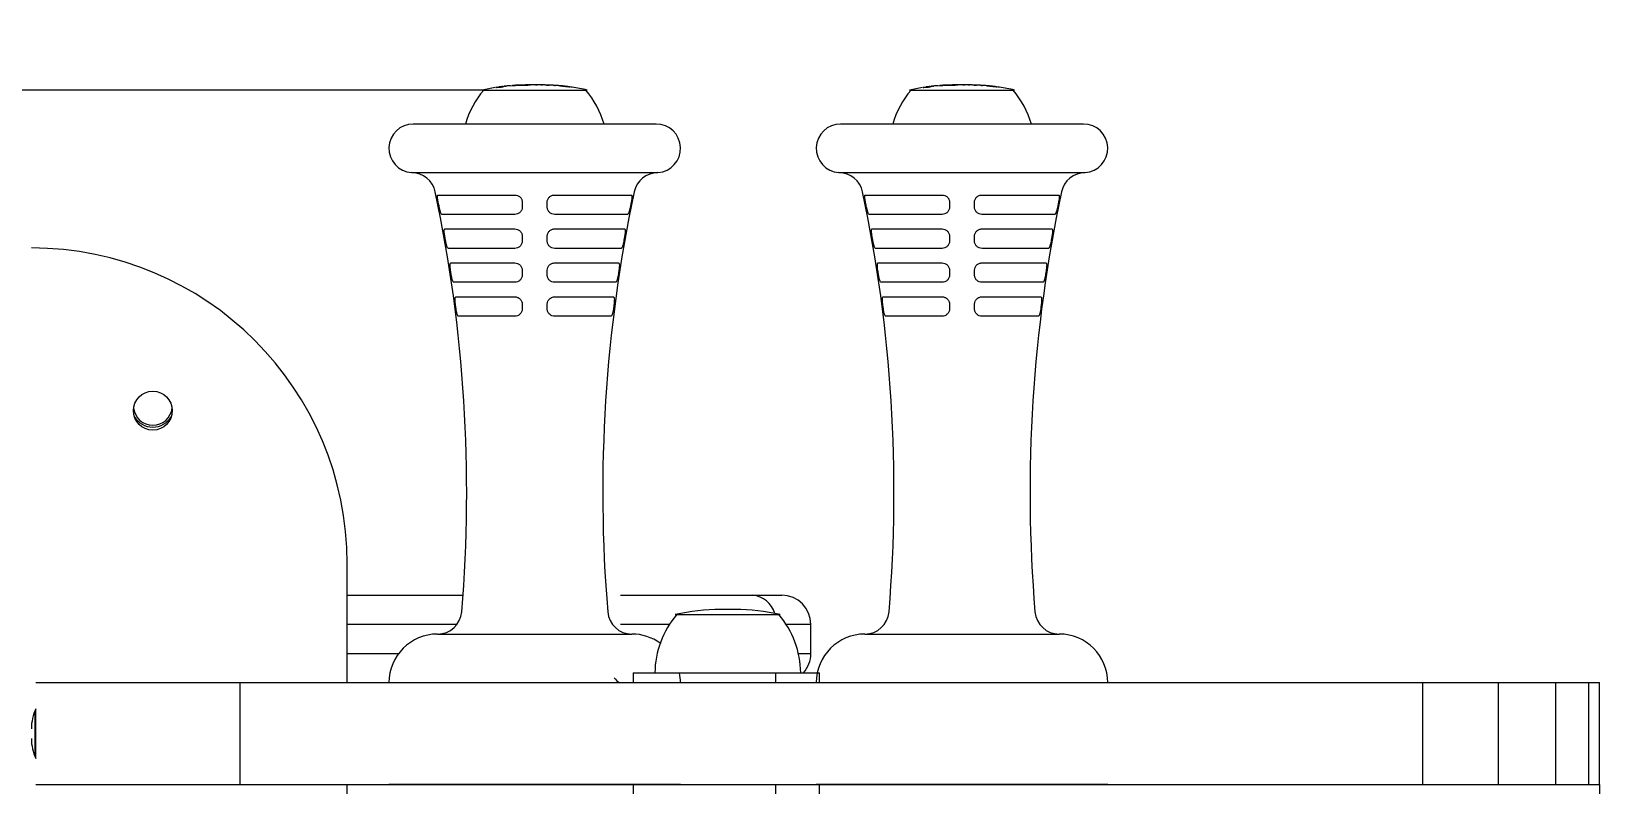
# Model space of a CAD drawing. Header units: millimetres. Extents: x -2362 to 2069, y -2099 to 1728.
# Drawn here: x 246.1 to 568.9, y 67.5 to 222.6 of the extents above; entities that cross this region are included whole.
import ezdxf

# ---------------------------------------------------------------- set-up
doc = ezdxf.new("R2010")
doc.units = ezdxf.units.MM
doc.layers.add('DIKOM_ОБЪЕКТ', color=7, linetype='Continuous')
doc.layers.add('DIKOM_РАЗМЕР_ОБЪЕКТА', color=7, linetype='Continuous')
doc.styles.add('style1', font='arialbd.ttf', dxfattribs={"width": 0.8})
doc.dimstyles.new('1-50', dxfattribs={"dimtxt": 300, "dimasz": 200, "dimexe": 100, "dimexo": 0, "dimgap": 100, "dimtad": 1, "dimtxsty": 'style1', "dimcen": 200, "dimclrd": 7, "dimclre": 7, "dimclrt": 7, "dimadec": 1, "dimazin": 2, "dimtfac": 1, "dimtmove": 0, "dimatfit": 2, "dimfxl": 0, "dimlwd": 25, "dimlwe": 18, "dimarcsym": 0})

# ---------------------------------------------------------------- blocks, each defined once
blk = doc.blocks.new('*D0')
at = {"layer": 'Defpoints', "color": 0, "transparency": 16777216}
for p in [(-250.03, 67.47), (568.86, 67.47), (568.86, -695.16)]:
    blk.add_point(p, dxfattribs=at)
at = {"layer": 'DIKOM_РАЗМЕР_ОБЪЕКТА', "color": 7, "lineweight": 18, "transparency": 16777216}
for p, q in [((-250.03, 67.47), (-250.03, -795.16)), ((568.86, 67.47), (568.86, -795.16))]:
    blk.add_line(p, q, dxfattribs=at)
at = {"layer": 'DIKOM_РАЗМЕР_ОБЪЕКТА', "color": 7, "lineweight": 25, "transparency": 16777216}
blk.add_line((-50.03, -695.16), (368.86, -695.16), dxfattribs=at)
at = {"layer": 'DIKOM_РАЗМЕР_ОБЪЕКТА', "color": 7, "transparency": 16777216}
for points in [[(-50.03, -661.83), (-50.03, -728.49), (-250.03, -695.16)], [(368.86, -661.83), (368.86, -728.49), (568.86, -695.16)]]:
    blk.add_solid(points, dxfattribs=at)
at = {"layer": 'DIKOM_РАЗМЕР_ОБЪЕКТА', "color": 7, "transparency": 16777216, "insert": (159.41, -441.99), "char_height": 300, "attachment_point": 5, "style": 'style1'}
blk.add_mtext('{\\fArial|b0|i0|c204|p34;820}', dxfattribs=at)
blk = doc.blocks.new('*D3')
at = {"layer": 'Defpoints', "color": 0, "transparency": 16777216}
for p in [(339.2, 210.47), (-436.85, -55.16), (341.1, -55.16)]:
    blk.add_point(p, dxfattribs=at)
at = {"layer": 'DIKOM_РАЗМЕР_ОБЪЕКТА', "color": 7, "lineweight": 25, "transparency": 16777216}
for p, q in [((-436.85, 410.47), (-436.85, 610.47)), ((-436.85, 210.47), (-436.85, -55.16)), ((-436.85, -255.16), (-436.85, -455.16))]:
    blk.add_line(p, q, dxfattribs=at)
at = {"layer": 'DIKOM_РАЗМЕР_ОБЪЕКТА', "color": 7, "lineweight": 18, "transparency": 16777216}
for p, q in [((339.2, 210.47), (-536.85, 210.47)), ((341.1, -55.16), (-536.85, -55.16))]:
    blk.add_line(p, q, dxfattribs=at)
at = {"layer": 'DIKOM_РАЗМЕР_ОБЪЕКТА', "color": 7, "transparency": 16777216}
for points in [[(-470.18, 410.47), (-403.51, 410.47), (-436.85, 210.47)], [(-470.18, -255.16), (-403.51, -255.16), (-436.85, -55.16)]]:
    blk.add_solid(points, dxfattribs=at)
at = {"layer": 'DIKOM_РАЗМЕР_ОБЪЕКТА', "color": 7, "transparency": 16777216, "insert": (-690.02, 77.66), "char_height": 300, "attachment_point": 5, "rotation": 90, "style": 'style1'}
blk.add_mtext('{\\fArial|b0|i0|c204|p34;260}', dxfattribs=at)

msp = doc.modelspace()

# ---------------------------------------------------------------- linework, layer by layer
at = {"layer": 'DIKOM_ОБЪЕКТ', "color": 7, "lineweight": 15}
for p, q in [((338.902, 210.468), (360.502, 210.468)), ((342.781, 211.089), (342.79, 211.09)), ((342.79, 211.09), (343.121, 211.2)), ((343.386, 211.234), (343.073, 211.096)), ((343.601, 211.262), (343.813, 211.276)), ((345.053, 211.328), (343.726, 211.274)), ((345.177, 211.363), (345.191, 211.365)), ((345.956, 211.452), (345.944, 211.455)), ((348.774, 211.52), (348.227, 211.52)), ((349.157, 211.52), (348.774, 211.52)), ((350.204, 211.52), (349.16, 211.52)), ((349.857, 211.518), (350.203, 211.519)), ((351.129, 211.52), (350.219, 211.52)), ((351.032, 211.52), (351.296, 211.52)), ((353.48, 211.448), (353.244, 211.464)), ((357.381, 211.054), (357.436, 211.049)), ((426.839, 210.468), (448.439, 210.468)), ((430.718, 211.089), (430.727, 211.09)), ((430.727, 211.09), (431.058, 211.2)), ((431.323, 211.234), (431.01, 211.096)), ((431.538, 211.262), (431.75, 211.276)), ((432.99, 211.328), (431.663, 211.274)), ((433.114, 211.363), (433.128, 211.365)), ((433.893, 211.452), (433.881, 211.455)), ((436.711, 211.52), (436.164, 211.52)), ((437.094, 211.52), (436.711, 211.52)), ((438.141, 211.52), (437.097, 211.52)), ((437.794, 211.518), (438.14, 211.519)), ((439.066, 211.52), (438.156, 211.52)), ((438.969, 211.52), (439.233, 211.52)), ((441.417, 211.448), (441.181, 211.464)), ((445.318, 211.054), (445.373, 211.049)), ((374.688, 203.481), (324.715, 203.481)), ((462.625, 203.481), (412.652, 203.481)), ((324.348, 193.468), (375.056, 193.468)), ((412.285, 193.468), (462.993, 193.468)), ((329.791, 188.865), (345.603, 188.865)), ((353.8, 188.865), (369.612, 188.865)), ((417.728, 188.865), (433.54, 188.865)), ((441.737, 188.865), (457.549, 188.865)), ((345.599, 184.872), (330.616, 184.872)), ((368.787, 184.872), (353.805, 184.872)), ((433.536, 184.872), (418.553, 184.872)), ((456.724, 184.872), (441.742, 184.872)), ((331.198, 181.877), (345.595, 181.877)), ((353.808, 181.877), (368.205, 181.877)), ((419.135, 181.877), (433.532, 181.877)), ((441.745, 181.877), (456.142, 181.877)), ((345.591, 177.884), (331.926, 177.884)), ((367.478, 177.884), (353.813, 177.884)), ((433.528, 177.884), (419.863, 177.884)), ((455.415, 177.884), (441.75, 177.884)), ((332.435, 174.889), (345.587, 174.889)), ((353.816, 174.889), (366.969, 174.889)), ((420.372, 174.889), (433.524, 174.889)), ((441.753, 174.889), (454.906, 174.889)), ((345.583, 170.895), (333.064, 170.895)), ((333.5, 167.9), (345.58, 167.9)), ((366.339, 170.895), (353.821, 170.895)), ((353.824, 167.9), (365.903, 167.9)), ((433.52, 170.895), (421.001, 170.895)), ((421.437, 167.9), (433.516, 167.9)), ((454.276, 170.895), (441.758, 170.895)), ((441.761, 167.9), (453.84, 167.9)), ((345.575, 163.907), (334.033, 163.907)), ((365.37, 163.907), (353.828, 163.907)), ((433.512, 163.907), (421.97, 163.907)), ((453.307, 163.907), (441.765, 163.907)), ((311.109, 88.468), (311.109, 112.968)), ((311.109, 106.468), (334.947, 106.468)), ((367.355, 106.468), (372.34, 106.468)), ((372.34, 106.468), (394.531, 106.468)), ((390.908, 103.52), (387.959, 103.52)), ((394.531, 106.468), (400.532, 106.468)), ((333.706, 100.473), (311.109, 100.468)), ((377.281, 100.468), (367.355, 100.468)), ((377.281, 100.222), (377.281, 100.468)), ((377.438, 100.468), (377.281, 100.468)), ((378.633, 102.468), (400.099, 102.468)), ((400.099, 102.468), (400.233, 102.468)), ((406.532, 100.468), (401.429, 100.468)), ((406.532, 94.468), (406.532, 100.468)), ((329.702, 98.468), (369.702, 98.468)), ((417.639, 98.468), (457.639, 98.468)), ((311.109, 94.468), (321.702, 94.468)), ((403.965, 94.468), (406.532, 94.468)), ((369.949, 90.468), (399.344, 90.468)), ((369.949, 90.468), (369.949, 88.468)), ((399.344, 90.468), (408.298, 90.468)), ((399.344, 88.468), (399.344, 90.468)), ((408.298, 88.468), (408.298, 90.468)), ((247.058, 88.468), (289.079, 88.468)), ((289.079, 67.468), (289.079, 88.468)), ((289.079, 88.468), (432.649, 88.468)), ((319.702, 88.468), (379.702, 88.468)), ((407.639, 88.468), (467.639, 88.468)), ((432.649, 88.468), (442.628, 88.468)), ((442.628, 88.468), (446.794, 88.468)), ((446.794, 88.468), (449.977, 88.468)), ((449.977, 88.468), (453.81, 88.468)), ((453.81, 88.468), (476.985, 88.468)), ((476.985, 88.468), (481.9, 88.468)), ((481.9, 88.468), (485.079, 88.468)), ((485.079, 88.468), (492.094, 88.468)), ((492.094, 88.468), (532.495, 88.468)), ((532.495, 67.468), (532.495, 88.468)), ((532.495, 88.468), (548.066, 88.468)), ((548.066, 67.468), (548.066, 88.468)), ((548.066, 88.468), (559.813, 88.468)), ((559.813, 67.468), (559.813, 88.468)), ((559.813, 88.468), (566.627, 88.468)), ((566.627, 67.468), (566.627, 88.468)), ((566.627, 88.468), (568.858, 88.468)), ((568.858, 67.468), (568.858, 88.468)), ((568.858, 67.468), (568.858, 88.468)), ((568.858, 88.468), (568.858, 88.468)), ((246.809, 82.546), (246.809, 73.389)), ((246.947, 82.87), (246.947, 73.066)), ((247.058, 67.468), (289.079, 67.468)), ((289.079, 67.468), (432.649, 67.468)), ((311.109, 42.968), (311.109, 67.468)), ((379.702, 67.468), (319.702, 67.468)), ((369.949, 67.468), (369.949, 65.468)), ((399.344, 65.468), (399.344, 67.468)), ((467.639, 67.468), (407.639, 67.468)), ((408.298, 65.468), (408.298, 67.468)), ((432.649, 67.468), (442.628, 67.468)), ((442.628, 67.468), (446.794, 67.468)), ((446.794, 67.468), (449.977, 67.468)), ((449.977, 67.468), (453.81, 67.468)), ((453.81, 67.468), (476.985, 67.468)), ((476.985, 67.468), (481.9, 67.468)), ((481.9, 67.468), (485.079, 67.468)), ((485.079, 67.468), (492.094, 67.468)), ((492.094, 67.468), (532.495, 67.468)), ((532.495, 67.468), (548.066, 67.468)), ((548.066, 67.468), (559.813, 67.468)), ((559.813, 67.468), (566.627, 67.468)), ((566.627, 67.468), (568.858, 67.468)), ((568.858, 67.468), (568.858, 67.468))]:
    msp.add_line(p, q, dxfattribs=at)
at = {"layer": 'DIKOM_ОБЪЕКТ', "color": 7, "lineweight": 15, "flags": 128}
for points in [[(343.461, 211.248), (343.457, 211.247), (343.452, 211.247)], [(431.398, 211.248), (431.393, 211.247), (431.389, 211.247)]]:
    msp.add_lwpolyline(points, dxfattribs=at)
at = {"layer": 'DIKOM_ОБЪЕКТ', "color": 7, "lineweight": 15}
msp.add_circle((271.109, 144.468), 4, dxfattribs=at)
for centre, radius, start, end in [((353.378, 198.308), 18.677, 139.37884, 163.93262), ((348.227, 169.685), 41.836, 99.17415, 102.87962), ((348.227, 169.685), 41.836, 97.01283, 98.092), ((348.227, 169.685), 41.836, 94.84957, 96.05843), ((348.227, 169.685), 41.836, 93.0951, 94.21074), ((348.227, 169.685), 41.836, 90, 92.47474), ((351.176, 169.685), 41.836, 88.95114, 89.28741), ((351.176, 169.685), 41.836, 87.16682, 88.31405), ((351.176, 169.685), 41.836, 85.33853, 86.52908), ((351.176, 169.685), 41.836, 83.39515, 84.50683), ((351.176, 169.685), 41.836, 77.12038, 81.47051), ((346.025, 198.308), 18.677, 16.06738, 40.62116), ((441.315, 198.308), 18.677, 139.37884, 163.93262), ((436.164, 169.685), 41.836, 99.17415, 102.87962), ((436.164, 169.685), 41.836, 97.01283, 98.092), ((436.164, 169.685), 41.836, 94.84957, 96.05843), ((436.164, 169.685), 41.836, 93.0951, 94.21074), ((436.164, 169.685), 41.836, 90, 92.47474), ((439.113, 169.685), 41.836, 88.95114, 89.28741), ((439.113, 169.685), 41.836, 87.16682, 88.31405), ((439.113, 169.685), 41.836, 85.33853, 86.52908), ((439.113, 169.685), 41.836, 83.39515, 84.50683), ((439.113, 169.685), 41.836, 77.12038, 81.47051), ((433.962, 198.308), 18.677, 16.06738, 40.62116), ((324.715, 198.468), 5.013, 90, 265.79753), ((374.688, 198.468), 5.013, 274.20247, 90), ((412.652, 198.468), 5.013, 90, 265.79753), ((462.625, 198.468), 5.013, 274.20247, 90), ((324.348, 188.468), 5, 11.93643, 90), ((375.056, 188.468), 5, 90, 168.06357), ((412.285, 188.468), 5, 11.93643, 90), ((462.993, 188.468), 5, 90, 168.06357), ((36.843, 127.69), 298.859, 355.27185, 11.93643), ((662.561, 127.69), 298.859, 168.06357, 184.72815), ((124.78, 127.69), 298.859, 355.27185, 11.93643), ((750.497, 127.69), 298.859, 168.06357, 184.72815), ((246.109, 112.968), 65, 0, 90), ((271.109, 145.468), 4, 187.18076, 352.81924), ((271.109, 145.468), 4.4, 209.69973, 330.30027), ((387.959, 61.685), 41.836, 90, 102.87962), ((390.908, 61.685), 41.836, 77.12038, 90), ((394.106, 101.275), 5.21, 15.95577, 85.31822), ((400.532, 100.468), 6, 0, 90), ((329.702, 103.468), 5, 270, 355.27185), ((369.702, 103.468), 5, 184.72815, 270), ((393.11, 90.308), 18.677, 139.37884, 179.50907), ((385.757, 90.308), 18.677, 0.49093, 40.62116), ((417.639, 103.468), 5, 270, 355.27185), ((457.639, 103.468), 5, 184.72815, 270), ((329.702, 88.468), 10, 90, 180), ((369.702, 88.468), 10, 54.3938, 90), ((417.639, 88.468), 10, 90, 180), ((457.639, 88.468), 10, 0, 90), ((400.532, 94.468), 6, 318.18969, 0), ((369.702, 88.468), 10, 0, 11.53695), ((370.425, 92.808), 5.479, 217.46269, 232.38398), ((255.609, 78.968), 9.5, 154.16794, 180), ((255.609, 76.968), 9.5, 180, 205.83206)]:
    msp.add_arc(centre, radius, start, end, dxfattribs=at)
for points, knots in [([(341.724, 211.012), (341.808, 211.025), (341.956, 211.048), (342.104, 211.07), (342.169, 211.079)], [0, 0, 0, 0, 0.5631249, 1, 1, 1, 1]), ([(342.456, 211.004), (342.334, 211.02), (342.09, 211.053), (341.846, 211.025), (341.724, 211.012)], [0, 0, 0, 0, 0.5001556, 1, 1, 1, 1]), ([(342.169, 211.079), (342.271, 211.091), (342.475, 211.115), (342.679, 211.098), (342.781, 211.089)], [0, 0, 0, 0, 0.5001774, 1, 1, 1, 1]), ([(343.073, 211.096), (342.979, 211.083), (342.774, 211.053), (342.568, 211.021), (342.456, 211.004)], [0, 0, 0, 0, 0.4560331, 1, 1, 1, 1]), ([(343.152, 211.211), (343.227, 211.22), (343.322, 211.231), (343.418, 211.242), (343.438, 211.244)], [0, 0, 0, 0, 0.7869109, 1, 1, 1, 1]), ([(343.452, 211.247), (343.442, 211.245), (343.426, 211.242), (343.404, 211.238), (343.392, 211.235), (343.386, 211.234)], [0, 0, 0, 0, 0.4999551, 0.7499735, 1, 1, 1, 1]), ([(343.726, 211.274), (343.68, 211.269), (343.612, 211.263), (343.522, 211.254), (343.482, 211.25), (343.461, 211.248)], [0, 0, 0, 0, 0.4997444, 0.7497682, 1, 1, 1, 1]), ([(345.746, 211.386), (345.627, 211.377), (345.396, 211.359), (345.166, 211.338), (345.053, 211.328)], [0, 0, 0, 0, 0.5130717, 1, 1, 1, 1]), ([(345.156, 211.401), (345.23, 211.408), (345.427, 211.424), (345.624, 211.401), (345.746, 211.386)], [0, 0, 0, 0, 0.379297, 1, 1, 1, 1]), ([(345.935, 211.457), (345.985, 211.46), (346.064, 211.464), (346.274, 211.472), (346.355, 211.475)], [0, 0, 0, 0, 0.6185909, 1, 1, 1, 1]), ([(347.974, 211.496), (347.766, 211.49), (347.385, 211.48), (346.848, 211.466), (346.418, 211.456), (346.102, 211.452), (346.005, 211.452), (345.956, 211.452)], [0, 0, 0, 0, 0.2252873, 0.412934, 0.6000845, 0.8000746, 1, 1, 1, 1]), ([(346.366, 211.477), (346.362, 211.477), (346.345, 211.476), (346.376, 211.476), (346.401, 211.476)], [0, 0, 0, 0, 0.2185126, 1, 1, 1, 1]), ([(346.401, 211.476), (346.458, 211.476), (346.552, 211.475), (346.87, 211.48), (347.223, 211.488), (347.581, 211.496), (347.799, 211.502), (347.884, 211.504)], [0, 0, 0, 0, 0.3018484, 0.4914057, 0.681088, 0.8764323, 1, 1, 1, 1]), ([(347.884, 211.504), (348.03, 211.507), (348.301, 211.513), (348.614, 211.519), (348.796, 211.521), (348.858, 211.52), (348.841, 211.519), (348.838, 211.519)], [0, 0, 0, 0, 0.2743091, 0.5058181, 0.7373595, 0.9561335, 1, 1, 1, 1]), ([(349.164, 211.52), (349.086, 211.519), (348.93, 211.518), (348.491, 211.509), (348.148, 211.5), (347.974, 211.496)], [0, 0, 0, 0, 0.3317203, 0.6612063, 1, 1, 1, 1]), ([(350.483, 211.518), (350.379, 211.518), (350.17, 211.519), (349.961, 211.518), (349.857, 211.518)], [0, 0, 0, 0, 0.4998274, 1, 1, 1, 1]), ([(351.697, 211.515), (351.34, 211.518), (350.936, 211.522), (350.531, 211.518), (350.483, 211.518)], [0, 0, 0, 0, 0.8809304, 1, 1, 1, 1]), ([(352.235, 211.497), (352.177, 211.502), (352.079, 211.51), (351.982, 211.512), (351.942, 211.512)], [0, 0, 0, 0, 0.5965998, 1, 1, 1, 1]), ([(352.202, 211.499), (352.239, 211.501), (352.399, 211.51), (352.558, 211.495), (352.68, 211.483)], [0, 0, 0, 0, 0.2332696, 1, 1, 1, 1]), ([(352.68, 211.483), (352.608, 211.485), (352.46, 211.491), (352.312, 211.495), (352.235, 211.497)], [0, 0, 0, 0, 0.4837275, 1, 1, 1, 1]), ([(353.924, 211.422), (353.854, 211.426), (353.706, 211.436), (353.557, 211.444), (353.48, 211.448)], [0, 0, 0, 0, 0.4760716, 1, 1, 1, 1]), ([(353.511, 211.446), (353.527, 211.447), (353.664, 211.456), (353.802, 211.438), (353.924, 211.422)], [0, 0, 0, 0, 0.1146975, 1, 1, 1, 1]), ([(356.248, 211.209), (356.051, 211.232), (355.724, 211.27), (355.256, 211.319), (354.867, 211.357), (354.68, 211.373), (354.576, 211.382)], [0, 0, 0, 0, 0.320507, 0.5307548, 0.7410249, 1, 1, 1, 1]), ([(354.866, 211.356), (354.866, 211.356), (354.904, 211.354), (355.059, 211.34), (355.302, 211.317), (355.615, 211.284), (355.907, 211.252), (356.098, 211.23), (356.169, 211.221)], [0, 0, 0, 0, 0.0012139, 0.233815, 0.4228708, 0.6129704, 0.8553598, 1, 1, 1, 1]), ([(356.169, 211.221), (356.289, 211.206), (356.535, 211.176), (356.78, 211.143), (356.906, 211.126)], [0, 0, 0, 0, 0.4884051, 1, 1, 1, 1]), ([(357.436, 211.049), (357.233, 211.078), (356.838, 211.136), (356.441, 211.185), (356.248, 211.209)], [0, 0, 0, 0, 0.5122659, 1, 1, 1, 1]), ([(429.661, 211.012), (429.745, 211.025), (429.893, 211.048), (430.041, 211.07), (430.106, 211.079)], [0, 0, 0, 0, 0.5631249, 1, 1, 1, 1]), ([(430.393, 211.004), (430.271, 211.02), (430.027, 211.053), (429.783, 211.025), (429.661, 211.012)], [0, 0, 0, 0, 0.5001556, 1, 1, 1, 1]), ([(430.106, 211.079), (430.208, 211.091), (430.412, 211.115), (430.616, 211.098), (430.718, 211.089)], [0, 0, 0, 0, 0.5001774, 1, 1, 1, 1]), ([(431.01, 211.096), (430.916, 211.083), (430.71, 211.053), (430.505, 211.021), (430.393, 211.004)], [0, 0, 0, 0, 0.4560331, 1, 1, 1, 1]), ([(431.089, 211.211), (431.164, 211.22), (431.259, 211.231), (431.355, 211.242), (431.375, 211.244)], [0, 0, 0, 0, 0.7869109, 1, 1, 1, 1]), ([(431.389, 211.247), (431.379, 211.245), (431.363, 211.242), (431.341, 211.238), (431.329, 211.235), (431.323, 211.234)], [0, 0, 0, 0, 0.4999551, 0.7499735, 1, 1, 1, 1]), ([(431.663, 211.274), (431.617, 211.269), (431.549, 211.263), (431.459, 211.254), (431.419, 211.25), (431.398, 211.248)], [0, 0, 0, 0, 0.4997444, 0.7497682, 1, 1, 1, 1]), ([(433.683, 211.386), (433.564, 211.377), (433.333, 211.359), (433.102, 211.338), (432.99, 211.328)], [0, 0, 0, 0, 0.5130717, 1, 1, 1, 1]), ([(433.093, 211.401), (433.167, 211.408), (433.364, 211.424), (433.561, 211.401), (433.683, 211.386)], [0, 0, 0, 0, 0.379297, 1, 1, 1, 1]), ([(433.872, 211.457), (433.922, 211.46), (434.001, 211.464), (434.211, 211.472), (434.292, 211.475)], [0, 0, 0, 0, 0.6185909, 1, 1, 1, 1]), ([(435.911, 211.496), (435.703, 211.49), (435.322, 211.48), (434.785, 211.466), (434.355, 211.456), (434.039, 211.452), (433.942, 211.452), (433.893, 211.452)], [0, 0, 0, 0, 0.2252873, 0.412934, 0.6000845, 0.8000746, 1, 1, 1, 1]), ([(434.303, 211.477), (434.299, 211.477), (434.282, 211.476), (434.313, 211.476), (434.338, 211.476)], [0, 0, 0, 0, 0.2185126, 1, 1, 1, 1]), ([(434.338, 211.476), (434.395, 211.476), (434.489, 211.475), (434.807, 211.48), (435.16, 211.488), (435.517, 211.496), (435.736, 211.502), (435.821, 211.504)], [0, 0, 0, 0, 0.3018484, 0.4914057, 0.681088, 0.8764323, 1, 1, 1, 1]), ([(435.821, 211.504), (435.967, 211.507), (436.238, 211.513), (436.551, 211.519), (436.733, 211.521), (436.795, 211.52), (436.778, 211.519), (436.775, 211.519)], [0, 0, 0, 0, 0.2743091, 0.5058181, 0.7373595, 0.9561335, 1, 1, 1, 1]), ([(437.101, 211.52), (437.023, 211.519), (436.867, 211.518), (436.428, 211.509), (436.085, 211.5), (435.911, 211.496)], [0, 0, 0, 0, 0.3317203, 0.6612063, 1, 1, 1, 1]), ([(438.42, 211.518), (438.316, 211.518), (438.107, 211.519), (437.898, 211.518), (437.794, 211.518)], [0, 0, 0, 0, 0.4998274, 1, 1, 1, 1]), ([(439.634, 211.515), (439.277, 211.518), (438.873, 211.522), (438.468, 211.518), (438.42, 211.518)], [0, 0, 0, 0, 0.8809304, 1, 1, 1, 1]), ([(440.172, 211.497), (440.114, 211.502), (440.016, 211.51), (439.919, 211.512), (439.879, 211.512)], [0, 0, 0, 0, 0.5965998, 1, 1, 1, 1]), ([(440.139, 211.499), (440.176, 211.501), (440.335, 211.51), (440.495, 211.495), (440.617, 211.483)], [0, 0, 0, 0, 0.2332696, 1, 1, 1, 1]), ([(440.617, 211.483), (440.545, 211.485), (440.397, 211.491), (440.249, 211.495), (440.172, 211.497)], [0, 0, 0, 0, 0.4837275, 1, 1, 1, 1]), ([(441.861, 211.422), (441.791, 211.426), (441.642, 211.436), (441.494, 211.444), (441.417, 211.448)], [0, 0, 0, 0, 0.4760716, 1, 1, 1, 1]), ([(441.448, 211.446), (441.463, 211.447), (441.601, 211.456), (441.739, 211.438), (441.861, 211.422)], [0, 0, 0, 0, 0.1146975, 1, 1, 1, 1]), ([(444.185, 211.209), (443.988, 211.232), (443.661, 211.27), (443.193, 211.319), (442.804, 211.357), (442.617, 211.373), (442.513, 211.382)], [0, 0, 0, 0, 0.320507, 0.5307548, 0.7410249, 1, 1, 1, 1]), ([(442.803, 211.356), (442.803, 211.356), (442.841, 211.354), (442.996, 211.34), (443.239, 211.317), (443.551, 211.284), (443.844, 211.252), (444.035, 211.23), (444.106, 211.221)], [0, 0, 0, 0, 0.0012139, 0.233815, 0.4228708, 0.6129704, 0.8553598, 1, 1, 1, 1]), ([(444.106, 211.221), (444.226, 211.206), (444.472, 211.176), (444.717, 211.143), (444.843, 211.126)], [0, 0, 0, 0, 0.4884051, 1, 1, 1, 1]), ([(445.373, 211.049), (445.17, 211.078), (444.775, 211.136), (444.378, 211.185), (444.185, 211.209)], [0, 0, 0, 0, 0.5122659, 1, 1, 1, 1]), ([(329.847, 187.368), (329.827, 187.467), (329.808, 187.564), (329.773, 187.758), (329.758, 187.854), (329.717, 188.126), (329.697, 188.294), (329.686, 188.501), (329.685, 188.564), (329.69, 188.672), (329.695, 188.718), (329.712, 188.791), (329.724, 188.819), (329.753, 188.856), (329.771, 188.865), (329.791, 188.865)], [0, 0, 0, 0, 0.125, 0.125, 0.25, 0.25, 0.5, 0.5, 0.625, 0.625, 0.75, 0.75, 0.875, 0.875, 1, 1, 1, 1]), ([(345.603, 188.865), (345.801, 188.865), (346, 188.828), (346.369, 188.681), (346.541, 188.57), (346.756, 188.362), (346.822, 188.285), (346.935, 188.121), (346.982, 188.035), (347.06, 187.852), (347.09, 187.756), (347.129, 187.564), (347.139, 187.467), (347.139, 187.368)], [0, 0, 0, 0, 0.25, 0.25, 0.5, 0.5, 0.625, 0.625, 0.75, 0.75, 0.875, 0.875, 1, 1, 1, 1]), ([(352.264, 187.368), (352.264, 187.467), (352.274, 187.564), (352.314, 187.758), (352.344, 187.854), (352.46, 188.126), (352.576, 188.294), (352.791, 188.501), (352.871, 188.564), (353.039, 188.672), (353.128, 188.718), (353.313, 188.791), (353.41, 188.819), (353.604, 188.856), (353.702, 188.865), (353.8, 188.865)], [0, 0, 0, 0, 0.125, 0.125, 0.25, 0.25, 0.5, 0.5, 0.625, 0.625, 0.75, 0.75, 0.875, 0.875, 1, 1, 1, 1]), ([(369.612, 188.865), (369.653, 188.865), (369.683, 188.828), (369.717, 188.681), (369.721, 188.57), (369.71, 188.362), (369.703, 188.285), (369.685, 188.121), (369.673, 188.035), (369.646, 187.852), (369.63, 187.756), (369.595, 187.564), (369.576, 187.467), (369.556, 187.368)], [0, 0, 0, 0, 0.25, 0.25, 0.5, 0.5, 0.625, 0.625, 0.75, 0.75, 0.875, 0.875, 1, 1, 1, 1]), ([(417.784, 187.368), (417.764, 187.467), (417.745, 187.564), (417.71, 187.758), (417.694, 187.854), (417.654, 188.126), (417.634, 188.294), (417.623, 188.501), (417.622, 188.564), (417.627, 188.672), (417.632, 188.718), (417.649, 188.791), (417.661, 188.819), (417.69, 188.856), (417.708, 188.865), (417.728, 188.865)], [0, 0, 0, 0, 0.125, 0.125, 0.25, 0.25, 0.5, 0.5, 0.625, 0.625, 0.75, 0.75, 0.875, 0.875, 1, 1, 1, 1]), ([(433.54, 188.865), (433.738, 188.865), (433.937, 188.828), (434.306, 188.681), (434.478, 188.57), (434.693, 188.362), (434.759, 188.285), (434.872, 188.121), (434.919, 188.035), (434.997, 187.852), (435.027, 187.756), (435.066, 187.564), (435.076, 187.467), (435.076, 187.368)], [0, 0, 0, 0, 0.25, 0.25, 0.5, 0.5, 0.625, 0.625, 0.75, 0.75, 0.875, 0.875, 1, 1, 1, 1]), ([(440.201, 187.368), (440.201, 187.467), (440.211, 187.564), (440.251, 187.758), (440.281, 187.854), (440.397, 188.126), (440.513, 188.294), (440.728, 188.501), (440.808, 188.564), (440.976, 188.672), (441.065, 188.718), (441.25, 188.791), (441.347, 188.819), (441.541, 188.856), (441.639, 188.865), (441.737, 188.865)], [0, 0, 0, 0, 0.125, 0.125, 0.25, 0.25, 0.5, 0.5, 0.625, 0.625, 0.75, 0.75, 0.875, 0.875, 1, 1, 1, 1]), ([(457.549, 188.865), (457.59, 188.865), (457.62, 188.828), (457.654, 188.681), (457.658, 188.57), (457.647, 188.362), (457.64, 188.285), (457.622, 188.121), (457.61, 188.035), (457.583, 187.852), (457.567, 187.756), (457.532, 187.564), (457.513, 187.467), (457.493, 187.368)], [0, 0, 0, 0, 0.25, 0.25, 0.5, 0.5, 0.625, 0.625, 0.75, 0.75, 0.875, 0.875, 1, 1, 1, 1]), ([(330.616, 184.872), (330.573, 184.872), (330.526, 184.911), (330.43, 185.057), (330.38, 185.167), (330.306, 185.372), (330.28, 185.448), (330.232, 185.611), (330.208, 185.697), (330.16, 185.879), (330.137, 185.975), (330.093, 186.169), (330.071, 186.268), (330.051, 186.37)], [0, 0, 0, 0, 0.25, 0.25, 0.5, 0.5, 0.625, 0.625, 0.75, 0.75, 0.875, 0.875, 1, 1, 1, 1]), ([(347.138, 186.37), (347.138, 186.167), (347.096, 185.968), (346.977, 185.696), (346.928, 185.608), (346.814, 185.446), (346.75, 185.371), (346.607, 185.234), (346.528, 185.172), (346.362, 185.065), (346.274, 185.02), (345.997, 184.91), (345.8, 184.872), (345.599, 184.872)], [0, 0, 0, 0, 0.25, 0.25, 0.375, 0.375, 0.5, 0.5, 0.625, 0.625, 0.75, 0.75, 1, 1, 1, 1]), ([(353.805, 184.872), (353.603, 184.872), (353.404, 184.911), (353.037, 185.057), (352.867, 185.167), (352.653, 185.372), (352.587, 185.448), (352.474, 185.611), (352.426, 185.697), (352.347, 185.879), (352.316, 185.975), (352.276, 186.169), (352.265, 186.268), (352.265, 186.37)], [0, 0, 0, 0, 0.25, 0.25, 0.5, 0.5, 0.625, 0.625, 0.75, 0.75, 0.875, 0.875, 1, 1, 1, 1]), ([(369.353, 186.37), (369.312, 186.167), (369.266, 185.968), (369.196, 185.696), (369.171, 185.608), (369.122, 185.446), (369.098, 185.371), (369.048, 185.234), (369.023, 185.172), (368.974, 185.065), (368.95, 185.02), (368.877, 184.91), (368.83, 184.872), (368.787, 184.872)], [0, 0, 0, 0, 0.25, 0.25, 0.375, 0.375, 0.5, 0.5, 0.625, 0.625, 0.75, 0.75, 1, 1, 1, 1]), ([(418.553, 184.872), (418.51, 184.872), (418.463, 184.911), (418.367, 185.057), (418.317, 185.167), (418.242, 185.372), (418.217, 185.448), (418.169, 185.611), (418.145, 185.697), (418.097, 185.879), (418.074, 185.975), (418.03, 186.169), (418.008, 186.268), (417.988, 186.37)], [0, 0, 0, 0, 0.25, 0.25, 0.5, 0.5, 0.625, 0.625, 0.75, 0.75, 0.875, 0.875, 1, 1, 1, 1]), ([(435.075, 186.37), (435.075, 186.167), (435.032, 185.968), (434.914, 185.696), (434.865, 185.608), (434.751, 185.446), (434.687, 185.371), (434.544, 185.234), (434.465, 185.172), (434.299, 185.065), (434.211, 185.02), (433.934, 184.91), (433.737, 184.872), (433.536, 184.872)], [0, 0, 0, 0, 0.25, 0.25, 0.375, 0.375, 0.5, 0.5, 0.625, 0.625, 0.75, 0.75, 1, 1, 1, 1]), ([(441.742, 184.872), (441.54, 184.872), (441.341, 184.911), (440.974, 185.057), (440.804, 185.167), (440.59, 185.372), (440.524, 185.448), (440.411, 185.611), (440.363, 185.697), (440.284, 185.879), (440.253, 185.975), (440.213, 186.169), (440.202, 186.268), (440.202, 186.37)], [0, 0, 0, 0, 0.25, 0.25, 0.5, 0.5, 0.625, 0.625, 0.75, 0.75, 0.875, 0.875, 1, 1, 1, 1]), ([(457.29, 186.37), (457.249, 186.167), (457.203, 185.968), (457.133, 185.696), (457.108, 185.608), (457.059, 185.446), (457.035, 185.371), (456.985, 185.234), (456.96, 185.172), (456.911, 185.065), (456.886, 185.02), (456.814, 184.91), (456.767, 184.872), (456.724, 184.872)], [0, 0, 0, 0, 0.25, 0.25, 0.375, 0.375, 0.5, 0.5, 0.625, 0.625, 0.75, 0.75, 1, 1, 1, 1]), ([(331.198, 180.38), (331.18, 180.479), (331.163, 180.577), (331.134, 180.771), (331.12, 180.867), (331.087, 181.14), (331.074, 181.309), (331.07, 181.516), (331.072, 181.578), (331.082, 181.686), (331.089, 181.731), (331.111, 181.804), (331.125, 181.832), (331.158, 181.868), (331.177, 181.877), (331.198, 181.877)], [0, 0, 0, 0, 0.125, 0.125, 0.25, 0.25, 0.5, 0.5, 0.625, 0.625, 0.75, 0.75, 0.875, 0.875, 1, 1, 1, 1]), ([(345.595, 181.877), (345.792, 181.877), (345.991, 181.84), (346.359, 181.694), (346.532, 181.584), (346.748, 181.377), (346.814, 181.299), (346.928, 181.135), (346.976, 181.049), (347.054, 180.866), (347.085, 180.77), (347.124, 180.577), (347.134, 180.479), (347.134, 180.38)], [0, 0, 0, 0, 0.25, 0.25, 0.5, 0.5, 0.625, 0.625, 0.75, 0.75, 0.875, 0.875, 1, 1, 1, 1]), ([(352.269, 180.38), (352.269, 180.479), (352.279, 180.577), (352.319, 180.771), (352.35, 180.867), (352.467, 181.14), (352.584, 181.309), (352.8, 181.516), (352.88, 181.578), (353.049, 181.686), (353.137, 181.731), (353.322, 181.804), (353.419, 181.832), (353.612, 181.868), (353.71, 181.877), (353.808, 181.877)], [0, 0, 0, 0, 0.125, 0.125, 0.25, 0.25, 0.5, 0.5, 0.625, 0.625, 0.75, 0.75, 0.875, 0.875, 1, 1, 1, 1]), ([(368.205, 181.877), (368.249, 181.877), (368.282, 181.84), (368.325, 181.694), (368.334, 181.584), (368.331, 181.377), (368.327, 181.299), (368.314, 181.135), (368.305, 181.049), (368.283, 180.866), (368.27, 180.77), (368.24, 180.577), (368.224, 180.479), (368.206, 180.38)], [0, 0, 0, 0, 0.25, 0.25, 0.5, 0.5, 0.625, 0.625, 0.75, 0.75, 0.875, 0.875, 1, 1, 1, 1]), ([(419.135, 180.38), (419.117, 180.479), (419.1, 180.577), (419.07, 180.771), (419.057, 180.867), (419.024, 181.14), (419.011, 181.309), (419.007, 181.516), (419.009, 181.578), (419.019, 181.686), (419.026, 181.731), (419.048, 181.804), (419.062, 181.832), (419.094, 181.868), (419.114, 181.877), (419.135, 181.877)], [0, 0, 0, 0, 0.125, 0.125, 0.25, 0.25, 0.5, 0.5, 0.625, 0.625, 0.75, 0.75, 0.875, 0.875, 1, 1, 1, 1]), ([(433.532, 181.877), (433.729, 181.877), (433.928, 181.84), (434.296, 181.694), (434.469, 181.584), (434.685, 181.377), (434.751, 181.299), (434.865, 181.135), (434.913, 181.049), (434.991, 180.866), (435.021, 180.77), (435.061, 180.577), (435.071, 180.479), (435.071, 180.38)], [0, 0, 0, 0, 0.25, 0.25, 0.5, 0.5, 0.625, 0.625, 0.75, 0.75, 0.875, 0.875, 1, 1, 1, 1]), ([(440.206, 180.38), (440.206, 180.479), (440.216, 180.577), (440.256, 180.771), (440.287, 180.867), (440.404, 181.14), (440.521, 181.309), (440.737, 181.516), (440.817, 181.578), (440.986, 181.686), (441.074, 181.731), (441.259, 181.804), (441.356, 181.832), (441.549, 181.868), (441.647, 181.877), (441.745, 181.877)], [0, 0, 0, 0, 0.125, 0.125, 0.25, 0.25, 0.5, 0.5, 0.625, 0.625, 0.75, 0.75, 0.875, 0.875, 1, 1, 1, 1]), ([(456.142, 181.877), (456.186, 181.877), (456.219, 181.84), (456.262, 181.694), (456.271, 181.584), (456.268, 181.377), (456.264, 181.299), (456.251, 181.135), (456.242, 181.049), (456.22, 180.866), (456.207, 180.77), (456.177, 180.577), (456.161, 180.479), (456.143, 180.38)], [0, 0, 0, 0, 0.25, 0.25, 0.5, 0.5, 0.625, 0.625, 0.75, 0.75, 0.875, 0.875, 1, 1, 1, 1]), ([(331.926, 177.884), (331.879, 177.884), (331.83, 177.922), (331.733, 178.067), (331.683, 178.176), (331.612, 178.381), (331.588, 178.457), (331.542, 178.62), (331.519, 178.706), (331.475, 178.889), (331.454, 178.986), (331.414, 179.18), (331.395, 179.28), (331.377, 179.381)], [0, 0, 0, 0, 0.25, 0.25, 0.5, 0.5, 0.625, 0.625, 0.75, 0.75, 0.875, 0.875, 1, 1, 1, 1]), ([(347.133, 179.381), (347.133, 179.178), (347.09, 178.978), (346.971, 178.706), (346.921, 178.618), (346.807, 178.455), (346.742, 178.38), (346.599, 178.244), (346.519, 178.182), (346.353, 178.076), (346.265, 178.031), (345.987, 177.921), (345.791, 177.884), (345.591, 177.884)], [0, 0, 0, 0, 0.25, 0.25, 0.375, 0.375, 0.5, 0.5, 0.625, 0.625, 0.75, 0.75, 1, 1, 1, 1]), ([(353.813, 177.884), (353.612, 177.884), (353.413, 177.922), (353.047, 178.067), (352.876, 178.176), (352.661, 178.381), (352.595, 178.457), (352.481, 178.62), (352.432, 178.706), (352.352, 178.889), (352.322, 178.986), (352.281, 179.18), (352.27, 179.28), (352.27, 179.381)], [0, 0, 0, 0, 0.25, 0.25, 0.5, 0.5, 0.625, 0.625, 0.75, 0.75, 0.875, 0.875, 1, 1, 1, 1]), ([(368.027, 179.381), (367.991, 179.178), (367.95, 178.978), (367.884, 178.706), (367.861, 178.618), (367.815, 178.455), (367.792, 178.38), (367.744, 178.244), (367.719, 178.182), (367.67, 178.076), (367.646, 178.031), (367.572, 177.921), (367.524, 177.884), (367.478, 177.884)], [0, 0, 0, 0, 0.25, 0.25, 0.375, 0.375, 0.5, 0.5, 0.625, 0.625, 0.75, 0.75, 1, 1, 1, 1]), ([(419.863, 177.884), (419.816, 177.884), (419.767, 177.922), (419.67, 178.067), (419.62, 178.176), (419.549, 178.381), (419.525, 178.457), (419.478, 178.62), (419.456, 178.706), (419.412, 178.889), (419.391, 178.986), (419.351, 179.18), (419.332, 179.28), (419.314, 179.381)], [0, 0, 0, 0, 0.25, 0.25, 0.5, 0.5, 0.625, 0.625, 0.75, 0.75, 0.875, 0.875, 1, 1, 1, 1]), ([(435.07, 179.381), (435.07, 179.178), (435.027, 178.978), (434.908, 178.706), (434.858, 178.618), (434.744, 178.455), (434.679, 178.38), (434.536, 178.244), (434.456, 178.182), (434.289, 178.076), (434.202, 178.031), (433.924, 177.921), (433.728, 177.884), (433.528, 177.884)], [0, 0, 0, 0, 0.25, 0.25, 0.375, 0.375, 0.5, 0.5, 0.625, 0.625, 0.75, 0.75, 1, 1, 1, 1]), ([(441.75, 177.884), (441.549, 177.884), (441.35, 177.922), (440.984, 178.067), (440.812, 178.176), (440.598, 178.381), (440.532, 178.457), (440.418, 178.62), (440.369, 178.706), (440.289, 178.889), (440.259, 178.986), (440.218, 179.18), (440.207, 179.28), (440.207, 179.381)], [0, 0, 0, 0, 0.25, 0.25, 0.5, 0.5, 0.625, 0.625, 0.75, 0.75, 0.875, 0.875, 1, 1, 1, 1]), ([(455.964, 179.381), (455.928, 179.178), (455.887, 178.978), (455.821, 178.706), (455.798, 178.618), (455.752, 178.455), (455.729, 178.38), (455.681, 178.244), (455.656, 178.182), (455.607, 178.076), (455.583, 178.031), (455.509, 177.921), (455.461, 177.884), (455.415, 177.884)], [0, 0, 0, 0, 0.25, 0.25, 0.375, 0.375, 0.5, 0.5, 0.625, 0.625, 0.75, 0.75, 1, 1, 1, 1]), ([(332.377, 173.391), (332.345, 173.591), (332.32, 173.79), (332.287, 174.155), (332.279, 174.323), (332.283, 174.53), (332.288, 174.592), (332.302, 174.699), (332.312, 174.744), (332.338, 174.816), (332.354, 174.844), (332.39, 174.88), (332.411, 174.889), (332.435, 174.889)], [0, 0, 0, 0, 0.25, 0.25, 0.5, 0.5, 0.625, 0.625, 0.75, 0.75, 0.875, 0.875, 1, 1, 1, 1]), ([(345.587, 174.889), (345.784, 174.889), (345.982, 174.852), (346.35, 174.707), (346.523, 174.598), (346.74, 174.391), (346.806, 174.314), (346.921, 174.15), (346.969, 174.063), (347.049, 173.88), (347.079, 173.783), (347.119, 173.59), (347.129, 173.491), (347.129, 173.391)], [0, 0, 0, 0, 0.25, 0.25, 0.5, 0.5, 0.625, 0.625, 0.75, 0.75, 0.875, 0.875, 1, 1, 1, 1]), ([(352.274, 173.391), (352.274, 173.591), (352.316, 173.79), (352.474, 174.155), (352.592, 174.323), (352.809, 174.53), (352.889, 174.592), (353.058, 174.699), (353.146, 174.744), (353.331, 174.816), (353.428, 174.844), (353.621, 174.88), (353.718, 174.889), (353.816, 174.889)], [0, 0, 0, 0, 0.25, 0.25, 0.5, 0.5, 0.625, 0.625, 0.75, 0.75, 0.875, 0.875, 1, 1, 1, 1]), ([(366.969, 174.889), (367.016, 174.889), (367.053, 174.852), (367.104, 174.707), (367.119, 174.598), (367.123, 174.391), (367.122, 174.314), (367.115, 174.15), (367.108, 174.063), (367.092, 173.88), (367.081, 173.783), (367.056, 173.59), (367.042, 173.491), (367.027, 173.391)], [0, 0, 0, 0, 0.25, 0.25, 0.5, 0.5, 0.625, 0.625, 0.75, 0.75, 0.875, 0.875, 1, 1, 1, 1]), ([(420.314, 173.391), (420.282, 173.591), (420.257, 173.79), (420.224, 174.155), (420.216, 174.323), (420.22, 174.53), (420.224, 174.592), (420.239, 174.699), (420.249, 174.744), (420.275, 174.816), (420.291, 174.844), (420.327, 174.88), (420.348, 174.889), (420.372, 174.889)], [0, 0, 0, 0, 0.25, 0.25, 0.5, 0.5, 0.625, 0.625, 0.75, 0.75, 0.875, 0.875, 1, 1, 1, 1]), ([(433.524, 174.889), (433.721, 174.889), (433.919, 174.852), (434.287, 174.707), (434.46, 174.598), (434.677, 174.391), (434.743, 174.314), (434.858, 174.15), (434.906, 174.063), (434.986, 173.88), (435.016, 173.783), (435.056, 173.59), (435.066, 173.491), (435.066, 173.391)], [0, 0, 0, 0, 0.25, 0.25, 0.5, 0.5, 0.625, 0.625, 0.75, 0.75, 0.875, 0.875, 1, 1, 1, 1]), ([(440.211, 173.391), (440.211, 173.591), (440.253, 173.79), (440.411, 174.155), (440.529, 174.323), (440.746, 174.53), (440.826, 174.592), (440.995, 174.699), (441.083, 174.744), (441.268, 174.816), (441.365, 174.844), (441.557, 174.88), (441.655, 174.889), (441.753, 174.889)], [0, 0, 0, 0, 0.25, 0.25, 0.5, 0.5, 0.625, 0.625, 0.75, 0.75, 0.875, 0.875, 1, 1, 1, 1]), ([(454.906, 174.889), (454.953, 174.889), (454.99, 174.852), (455.041, 174.707), (455.056, 174.598), (455.06, 174.391), (455.059, 174.314), (455.051, 174.15), (455.045, 174.063), (455.028, 173.88), (455.018, 173.783), (454.993, 173.59), (454.979, 173.491), (454.964, 173.391)], [0, 0, 0, 0, 0.25, 0.25, 0.5, 0.5, 0.625, 0.625, 0.75, 0.75, 0.875, 0.875, 1, 1, 1, 1]), ([(333.064, 170.895), (333.015, 170.895), (332.964, 170.933), (332.865, 171.078), (332.816, 171.186), (332.747, 171.39), (332.724, 171.467), (332.68, 171.629), (332.659, 171.716), (332.619, 171.899), (332.6, 171.996), (332.564, 172.191), (332.547, 172.291), (332.531, 172.393)], [0, 0, 0, 0, 0.25, 0.25, 0.5, 0.5, 0.625, 0.625, 0.75, 0.75, 0.875, 0.875, 1, 1, 1, 1]), ([(347.128, 172.393), (347.128, 172.189), (347.085, 171.989), (346.965, 171.715), (346.914, 171.627), (346.799, 171.464), (346.734, 171.39), (346.59, 171.253), (346.51, 171.191), (346.343, 171.086), (346.255, 171.041), (345.978, 170.932), (345.783, 170.895), (345.583, 170.895)], [0, 0, 0, 0, 0.25, 0.25, 0.375, 0.375, 0.5, 0.5, 0.625, 0.625, 0.75, 0.75, 1, 1, 1, 1]), ([(353.821, 170.895), (353.621, 170.895), (353.423, 170.933), (353.056, 171.078), (352.884, 171.186), (352.669, 171.39), (352.602, 171.467), (352.488, 171.629), (352.439, 171.716), (352.358, 171.899), (352.327, 171.996), (352.286, 172.191), (352.275, 172.291), (352.275, 172.393)], [0, 0, 0, 0, 0.25, 0.25, 0.5, 0.5, 0.625, 0.625, 0.75, 0.75, 0.875, 0.875, 1, 1, 1, 1]), ([(366.872, 172.393), (366.841, 172.189), (366.804, 171.989), (366.744, 171.715), (366.722, 171.627), (366.679, 171.464), (366.656, 171.39), (366.61, 171.253), (366.586, 171.191), (366.538, 171.086), (366.513, 171.041), (366.439, 170.932), (366.388, 170.895), (366.339, 170.895)], [0, 0, 0, 0, 0.25, 0.25, 0.375, 0.375, 0.5, 0.5, 0.625, 0.625, 0.75, 0.75, 1, 1, 1, 1]), ([(421.001, 170.895), (420.952, 170.895), (420.901, 170.933), (420.802, 171.078), (420.753, 171.186), (420.684, 171.39), (420.661, 171.467), (420.617, 171.629), (420.596, 171.716), (420.556, 171.899), (420.537, 171.996), (420.501, 172.191), (420.484, 172.291), (420.468, 172.393)], [0, 0, 0, 0, 0.25, 0.25, 0.5, 0.5, 0.625, 0.625, 0.75, 0.75, 0.875, 0.875, 1, 1, 1, 1]), ([(435.065, 172.393), (435.065, 172.189), (435.022, 171.989), (434.901, 171.715), (434.851, 171.627), (434.736, 171.464), (434.671, 171.39), (434.527, 171.253), (434.447, 171.191), (434.28, 171.086), (434.192, 171.041), (433.915, 170.932), (433.72, 170.895), (433.52, 170.895)], [0, 0, 0, 0, 0.25, 0.25, 0.375, 0.375, 0.5, 0.5, 0.625, 0.625, 0.75, 0.75, 1, 1, 1, 1]), ([(441.758, 170.895), (441.558, 170.895), (441.359, 170.933), (440.993, 171.078), (440.821, 171.186), (440.606, 171.39), (440.539, 171.467), (440.424, 171.629), (440.376, 171.716), (440.295, 171.899), (440.264, 171.996), (440.223, 172.191), (440.212, 172.291), (440.212, 172.393)], [0, 0, 0, 0, 0.25, 0.25, 0.5, 0.5, 0.625, 0.625, 0.75, 0.75, 0.875, 0.875, 1, 1, 1, 1]), ([(454.809, 172.393), (454.778, 172.189), (454.741, 171.989), (454.681, 171.715), (454.659, 171.627), (454.616, 171.464), (454.593, 171.39), (454.547, 171.253), (454.523, 171.191), (454.475, 171.086), (454.45, 171.041), (454.375, 170.932), (454.325, 170.895), (454.276, 170.895)], [0, 0, 0, 0, 0.25, 0.25, 0.375, 0.375, 0.5, 0.5, 0.625, 0.625, 0.75, 0.75, 1, 1, 1, 1]), ([(333.386, 166.403), (333.36, 166.604), (333.339, 166.804), (333.317, 167.169), (333.314, 167.338), (333.326, 167.543), (333.333, 167.606), (333.352, 167.712), (333.365, 167.756), (333.395, 167.828), (333.413, 167.856), (333.453, 167.891), (333.476, 167.9), (333.5, 167.9)], [0, 0, 0, 0, 0.25, 0.25, 0.5, 0.5, 0.625, 0.625, 0.75, 0.75, 0.875, 0.875, 1, 1, 1, 1]), ([(345.58, 167.9), (345.776, 167.9), (345.973, 167.864), (346.341, 167.72), (346.515, 167.611), (346.732, 167.405), (346.799, 167.328), (346.914, 167.164), (346.963, 167.077), (347.043, 166.894), (347.074, 166.797), (347.114, 166.602), (347.124, 166.503), (347.124, 166.403)], [0, 0, 0, 0, 0.25, 0.25, 0.5, 0.5, 0.625, 0.625, 0.75, 0.75, 0.875, 0.875, 1, 1, 1, 1]), ([(352.279, 166.403), (352.279, 166.604), (352.321, 166.804), (352.481, 167.169), (352.6, 167.338), (352.817, 167.543), (352.898, 167.606), (353.067, 167.712), (353.155, 167.756), (353.34, 167.828), (353.436, 167.856), (353.629, 167.891), (353.726, 167.9), (353.824, 167.9)], [0, 0, 0, 0, 0.25, 0.25, 0.5, 0.5, 0.625, 0.625, 0.75, 0.75, 0.875, 0.875, 1, 1, 1, 1]), ([(365.903, 167.9), (365.953, 167.9), (365.994, 167.864), (366.054, 167.72), (366.073, 167.611), (366.086, 167.405), (366.087, 167.328), (366.085, 167.164), (366.081, 167.077), (366.07, 166.894), (366.062, 166.797), (366.042, 166.602), (366.031, 166.503), (366.017, 166.403)], [0, 0, 0, 0, 0.25, 0.25, 0.5, 0.5, 0.625, 0.625, 0.75, 0.75, 0.875, 0.875, 1, 1, 1, 1]), ([(421.323, 166.403), (421.296, 166.604), (421.276, 166.804), (421.253, 167.169), (421.251, 167.338), (421.263, 167.543), (421.27, 167.606), (421.289, 167.712), (421.301, 167.756), (421.332, 167.828), (421.35, 167.856), (421.39, 167.891), (421.412, 167.9), (421.437, 167.9)], [0, 0, 0, 0, 0.25, 0.25, 0.5, 0.5, 0.625, 0.625, 0.75, 0.75, 0.875, 0.875, 1, 1, 1, 1]), ([(433.516, 167.9), (433.713, 167.9), (433.91, 167.864), (434.278, 167.72), (434.452, 167.611), (434.669, 167.405), (434.736, 167.328), (434.851, 167.164), (434.9, 167.077), (434.98, 166.894), (435.011, 166.797), (435.051, 166.602), (435.061, 166.503), (435.061, 166.403)], [0, 0, 0, 0, 0.25, 0.25, 0.5, 0.5, 0.625, 0.625, 0.75, 0.75, 0.875, 0.875, 1, 1, 1, 1]), ([(440.216, 166.403), (440.216, 166.604), (440.258, 166.804), (440.418, 167.169), (440.537, 167.338), (440.754, 167.543), (440.835, 167.606), (441.003, 167.712), (441.092, 167.756), (441.277, 167.828), (441.373, 167.856), (441.566, 167.891), (441.663, 167.9), (441.761, 167.9)], [0, 0, 0, 0, 0.25, 0.25, 0.5, 0.5, 0.625, 0.625, 0.75, 0.75, 0.875, 0.875, 1, 1, 1, 1]), ([(453.84, 167.9), (453.89, 167.9), (453.931, 167.864), (453.991, 167.72), (454.01, 167.611), (454.022, 167.405), (454.024, 167.328), (454.022, 167.164), (454.018, 167.077), (454.007, 166.894), (453.999, 166.797), (453.979, 166.602), (453.968, 166.503), (453.954, 166.403)], [0, 0, 0, 0, 0.25, 0.25, 0.5, 0.5, 0.625, 0.625, 0.75, 0.75, 0.875, 0.875, 1, 1, 1, 1]), ([(334.033, 163.907), (333.981, 163.907), (333.928, 163.945), (333.828, 164.088), (333.78, 164.196), (333.713, 164.4), (333.691, 164.476), (333.65, 164.639), (333.63, 164.725), (333.593, 164.909), (333.576, 165.006), (333.544, 165.202), (333.53, 165.302), (333.517, 165.405)], [0, 0, 0, 0, 0.25, 0.25, 0.5, 0.5, 0.625, 0.625, 0.75, 0.75, 0.875, 0.875, 1, 1, 1, 1]), ([(347.124, 165.405), (347.124, 165.2), (347.08, 164.999), (346.958, 164.725), (346.908, 164.636), (346.792, 164.474), (346.727, 164.399), (346.582, 164.263), (346.502, 164.201), (346.335, 164.096), (346.247, 164.052), (345.969, 163.944), (345.774, 163.907), (345.575, 163.907)], [0, 0, 0, 0, 0.25, 0.25, 0.375, 0.375, 0.5, 0.5, 0.625, 0.625, 0.75, 0.75, 1, 1, 1, 1]), ([(353.828, 163.907), (353.629, 163.907), (353.431, 163.945), (353.065, 164.088), (352.893, 164.196), (352.676, 164.4), (352.609, 164.476), (352.494, 164.639), (352.445, 164.725), (352.364, 164.909), (352.332, 165.006), (352.291, 165.202), (352.28, 165.302), (352.28, 165.405)], [0, 0, 0, 0, 0.25, 0.25, 0.5, 0.5, 0.625, 0.625, 0.75, 0.75, 0.875, 0.875, 1, 1, 1, 1]), ([(365.887, 165.405), (365.861, 165.2), (365.828, 164.999), (365.773, 164.725), (365.753, 164.636), (365.712, 164.474), (365.691, 164.399), (365.646, 164.263), (365.622, 164.201), (365.575, 164.096), (365.55, 164.052), (365.474, 163.944), (365.422, 163.907), (365.37, 163.907)], [0, 0, 0, 0, 0.25, 0.25, 0.375, 0.375, 0.5, 0.5, 0.625, 0.625, 0.75, 0.75, 1, 1, 1, 1]), ([(421.97, 163.907), (421.918, 163.907), (421.865, 163.945), (421.765, 164.088), (421.717, 164.196), (421.65, 164.4), (421.628, 164.476), (421.587, 164.639), (421.567, 164.725), (421.53, 164.909), (421.513, 165.006), (421.481, 165.202), (421.467, 165.302), (421.453, 165.405)], [0, 0, 0, 0, 0.25, 0.25, 0.5, 0.5, 0.625, 0.625, 0.75, 0.75, 0.875, 0.875, 1, 1, 1, 1]), ([(435.061, 165.405), (435.061, 165.2), (435.017, 164.999), (434.895, 164.725), (434.845, 164.636), (434.729, 164.474), (434.664, 164.399), (434.519, 164.263), (434.439, 164.201), (434.272, 164.096), (434.184, 164.052), (433.906, 163.944), (433.711, 163.907), (433.512, 163.907)], [0, 0, 0, 0, 0.25, 0.25, 0.375, 0.375, 0.5, 0.5, 0.625, 0.625, 0.75, 0.75, 1, 1, 1, 1]), ([(441.765, 163.907), (441.566, 163.907), (441.368, 163.945), (441.002, 164.088), (440.83, 164.196), (440.613, 164.4), (440.546, 164.476), (440.431, 164.639), (440.382, 164.725), (440.301, 164.909), (440.269, 165.006), (440.228, 165.202), (440.217, 165.302), (440.217, 165.405)], [0, 0, 0, 0, 0.25, 0.25, 0.5, 0.5, 0.625, 0.625, 0.75, 0.75, 0.875, 0.875, 1, 1, 1, 1]), ([(453.824, 165.405), (453.798, 165.2), (453.765, 164.999), (453.71, 164.725), (453.69, 164.636), (453.649, 164.474), (453.628, 164.399), (453.583, 164.263), (453.559, 164.201), (453.511, 164.096), (453.487, 164.052), (453.411, 163.944), (453.359, 163.907), (453.307, 163.907)], [0, 0, 0, 0, 0.25, 0.25, 0.375, 0.375, 0.5, 0.5, 0.625, 0.625, 0.75, 0.75, 1, 1, 1, 1])]:
    msp.add_open_spline(points, degree=3, knots=knots, dxfattribs=at)
for points in [[(330.051, 186.37), (329.984, 186.702), (329.916, 187.035), (329.847, 187.368)], [(347.139, 187.368), (347.139, 187.035), (347.139, 186.702), (347.138, 186.37)], [(352.265, 186.37), (352.265, 186.702), (352.265, 187.035), (352.264, 187.368)], [(369.556, 187.368), (369.488, 187.035), (369.42, 186.702), (369.353, 186.37)], [(417.988, 186.37), (417.921, 186.702), (417.853, 187.035), (417.784, 187.368)], [(435.076, 187.368), (435.076, 187.035), (435.075, 186.702), (435.075, 186.37)], [(440.202, 186.37), (440.202, 186.702), (440.202, 187.035), (440.201, 187.368)], [(457.493, 187.368), (457.425, 187.035), (457.357, 186.702), (457.29, 186.37)], [(331.377, 179.381), (331.318, 179.714), (331.258, 180.047), (331.198, 180.38)], [(347.134, 180.38), (347.134, 180.047), (347.134, 179.714), (347.133, 179.381)], [(352.27, 179.381), (352.27, 179.714), (352.27, 180.047), (352.269, 180.38)], [(368.206, 180.38), (368.146, 180.047), (368.086, 179.714), (368.027, 179.381)], [(419.314, 179.381), (419.254, 179.714), (419.195, 180.047), (419.135, 180.38)], [(435.071, 180.38), (435.071, 180.047), (435.071, 179.714), (435.07, 179.381)], [(440.207, 179.381), (440.207, 179.714), (440.207, 180.047), (440.206, 180.38)], [(456.143, 180.38), (456.082, 180.047), (456.023, 179.714), (455.964, 179.381)], [(332.531, 172.393), (332.48, 172.726), (332.429, 173.059), (332.377, 173.391)], [(347.129, 173.391), (347.129, 173.059), (347.129, 172.726), (347.128, 172.393)], [(352.275, 172.393), (352.275, 172.726), (352.275, 173.059), (352.274, 173.391)], [(367.027, 173.391), (366.975, 173.059), (366.923, 172.726), (366.872, 172.393)], [(420.468, 172.393), (420.417, 172.726), (420.366, 173.059), (420.314, 173.391)], [(435.066, 173.391), (435.066, 173.059), (435.066, 172.726), (435.065, 172.393)], [(440.212, 172.393), (440.212, 172.726), (440.211, 173.059), (440.211, 173.391)], [(454.964, 173.391), (454.912, 173.059), (454.86, 172.726), (454.809, 172.393)], [(333.517, 165.405), (333.474, 165.737), (333.43, 166.07), (333.386, 166.403)], [(347.124, 166.403), (347.124, 166.07), (347.124, 165.737), (347.124, 165.405)], [(352.28, 165.405), (352.28, 165.737), (352.279, 166.07), (352.279, 166.403)], [(366.017, 166.403), (365.973, 166.07), (365.93, 165.737), (365.887, 165.405)], [(421.453, 165.405), (421.411, 165.737), (421.367, 166.07), (421.323, 166.403)], [(435.061, 166.403), (435.061, 166.07), (435.061, 165.737), (435.061, 165.405)], [(440.217, 165.405), (440.216, 165.737), (440.216, 166.07), (440.216, 166.403)], [(453.954, 166.403), (453.91, 166.07), (453.867, 165.737), (453.824, 165.405)]]:
    msp.add_open_spline(points, degree=3, dxfattribs=at)

# ---------------------------------------------------------------- dimensions: what is measured, and where the dimension line sits
at = {"layer": 'DIKOM_РАЗМЕР_ОБЪЕКТА'}
dim = msp.add_linear_dim(base=(-436.846, -55.156), p1=(339.202, 210.468), p2=(341.096, -55.156), angle=90, text='{\\fArial|b0|i0|c204|p34;260}', dimstyle='1-50', dxfattribs=at)
dim.commit()
dim.dimension.update_dxf_attribs({"geometry": '*D3', "text_midpoint": (-436.846, 77.656), "dimtype": 160})
dim = msp.add_linear_dim(base=(568.858, -695.161), p1=(-250.031, 67.468), p2=(568.858, 67.468), text='{\\fArial|b0|i0|c204|p34;820}', dimstyle='1-50', dxfattribs=at)
dim.commit()
dim.dimension.update_dxf_attribs({"geometry": '*D0', "text_midpoint": (159.414, -695.161), "dimtype": 160})

doc.saveas('drawing.dxf')
